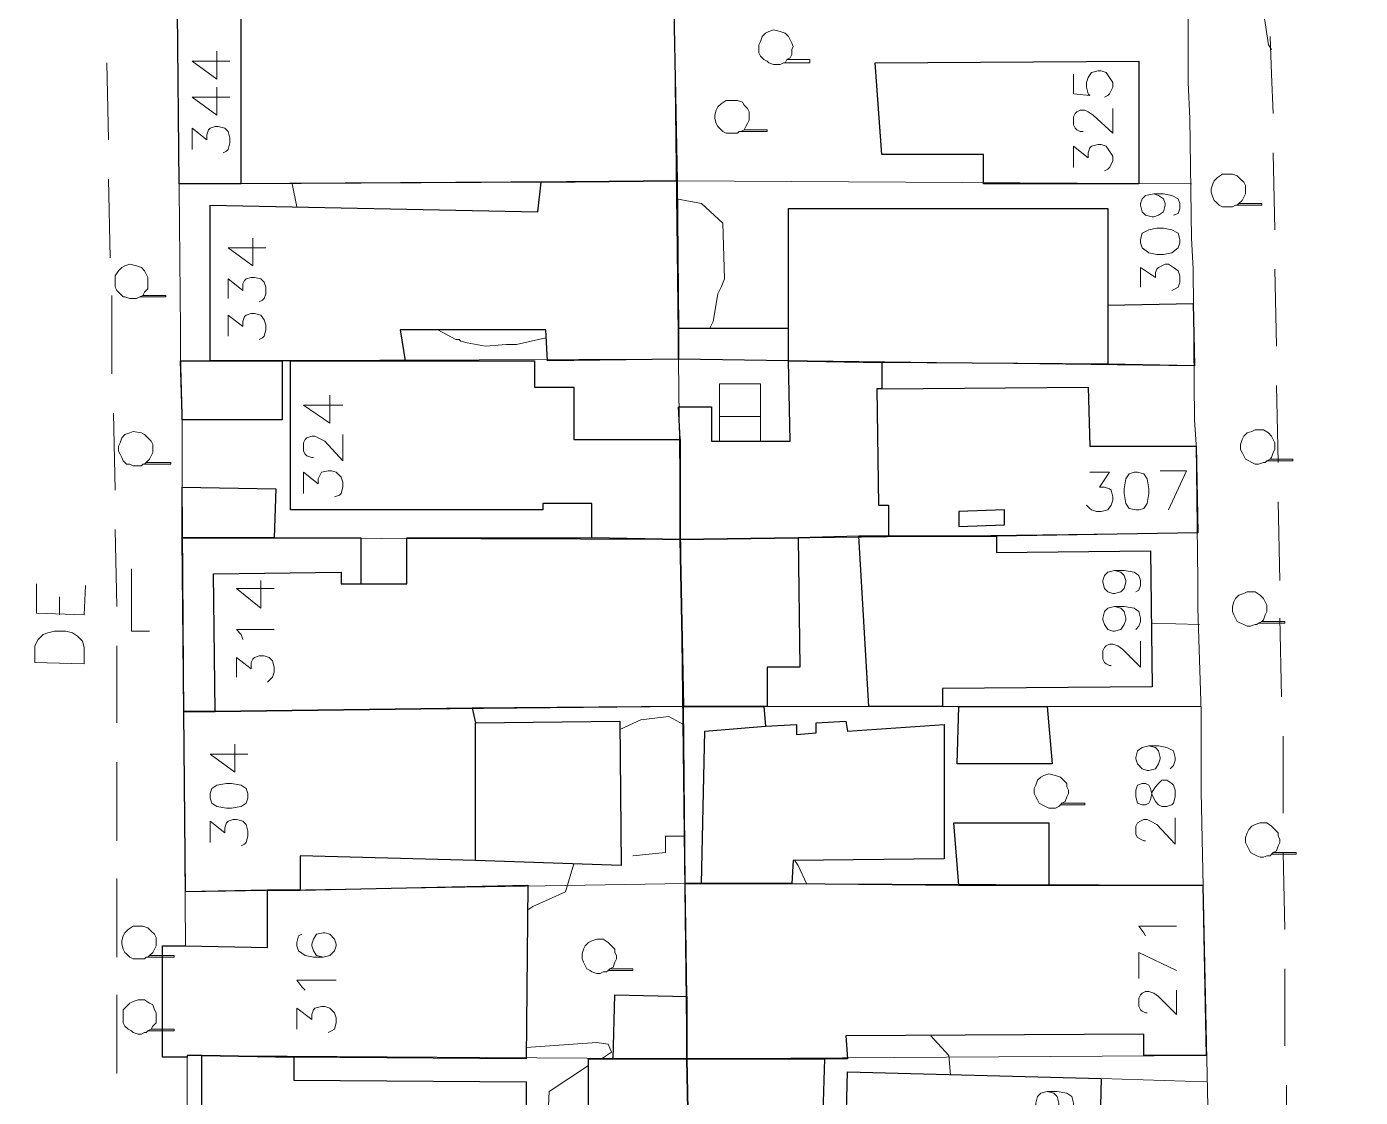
# Model space of a CAD drawing. Extents: x -2391 to 32076, y -11492 to 5852.
# Drawn here: x 4751.2 to 4820.1, y -1085.2 to -1029.9 of the extents above; entities that cross this region are included whole.
import ezdxf

# ---------------------------------------------------------------- set-up
doc = ezdxf.new("R2010")
doc.units = 0
doc.header["$LTSCALE"] = 7
for name, color, linetype in [('ALVE-CT', 3, 'CONTINUOUS'), ('PDF_A101 - EDIFICACAO', 7, 'CONTINUOUS'), ('PDF_A103 - PROJECAO_1', 7, 'CONTINUOUS'), ('PDF_A112 - PRISMA_VENTILACAO', 7, 'CONTINUOUS'), ('PDF_A118 - PISCINA', 7, 'CONTINUOUS'), ('PDF_A123 - N DE PORTA', 7, 'CONTINUOUS'), ('PDF_A124 - MURO', 7, 'CONTINUOUS'), ('PDF_C301 - MEIO_FIO_2D', 7, 'CONTINUOUS'), ('PDF_C307 - TXT_NOME_LOGRADOURO', 7, 'CONTINUOUS'), ('PDF_F602 - ARVORE_ISOLADA', 7, 'CONTINUOUS'), ('PDF_I903 - POSTE', 7, 'CONTINUOUS'), ('PDF_N1401 - CURVA_MESTRA', 7, 'CONTINUOUS'), ('PDF_N1402 - CURVA_INTERMEDIARIA', 7, 'CONTINUOUS')]:
    doc.layers.add(name, color=color, linetype=linetype)

msp = doc.modelspace()

# ---------------------------------------------------------------- linework, layer by layer
at = {"layer": 'ALVE-CT'}
msp.add_circle((4550.796, -1271.53), 500, dxfattribs=at)
at = {"layer": 'PDF_A101 - EDIFICACAO', "lineweight": 30}
for points in [[(4762.286, -1038.028), (4759.068, -1038.028), (4758.984, -1029.138), (4760.931, -1029.138), (4762.286, -1029.138), (4771.514, -1029.138), (4773.546, -1029.138), (4784.637, -1029.053), (4784.806, -1037.858), (4777.779, -1037.943)], [(4808.681, -1031.678), (4808.681, -1038.028), (4800.638, -1038.028), (4800.638, -1036.504), (4795.389, -1036.504), (4795.051, -1031.762)], [(4784.891, -1045.478), (4784.891, -1047.087), (4778.118, -1047.171), (4778.033, -1045.563), (4770.498, -1045.563), (4770.752, -1047.171), (4764.826, -1047.171), (4764.402, -1047.171), (4760.677, -1047.171), (4760.677, -1039.128), (4777.61, -1039.467), (4777.779, -1037.943), (4784.806, -1037.858)], [(4807.073, -1039.297), (4807.073, -1044.293), (4811.475, -1044.208), (4811.56, -1047.425), (4807.073, -1047.341), (4795.389, -1047.256), (4790.563, -1047.171), (4784.891, -1047.087), (4784.891, -1045.478), (4790.563, -1045.478), (4790.563, -1039.297)], [(4760.677, -1047.171), (4764.402, -1047.171), (4764.402, -1050.219), (4759.238, -1050.219), (4759.238, -1049.965), (4759.153, -1047.171)], [(4784.976, -1051.235), (4784.976, -1056.4), (4780.404, -1056.315), (4780.404, -1054.537), (4777.864, -1054.537), (4777.864, -1054.876), (4764.826, -1054.876), (4764.826, -1047.171), (4770.752, -1047.171), (4777.44, -1047.171), (4777.44, -1048.526), (4779.472, -1048.526), (4779.472, -1051.235)], [(4795.389, -1047.256), (4795.389, -1048.61), (4806.057, -1048.526), (4806.142, -1051.574), (4811.645, -1051.574), (4811.729, -1056.061), (4801.316, -1056.23), (4795.728, -1056.23), (4794.204, -1056.23), (4791.071, -1056.315), (4784.976, -1056.4), (4784.976, -1051.235), (4784.891, -1049.542), (4786.584, -1049.542), (4786.584, -1051.32), (4790.648, -1051.32), (4790.563, -1047.171)], [(4763.979, -1056.315), (4759.238, -1056.315), (4759.238, -1053.69), (4764.064, -1053.775)], [(4799.368, -1054.96), (4799.368, -1055.722), (4801.739, -1055.638), (4801.739, -1054.876)], [(4768.466, -1058.685), (4770.752, -1058.685), (4770.837, -1058.685), (4770.837, -1056.315), (4780.404, -1056.315), (4784.976, -1056.4), (4785.145, -1065.035), (4774.223, -1065.12), (4760.931, -1065.289), (4759.322, -1065.289), (4759.238, -1056.315), (4763.979, -1056.315), (4768.466, -1056.315)], [(4789.293, -1065.035), (4785.145, -1065.035), (4784.976, -1056.4), (4791.071, -1056.315), (4791.156, -1063.003), (4789.463, -1063.003), (4789.463, -1065.035)], [(4794.204, -1056.23), (4795.728, -1056.23), (4801.316, -1056.23), (4801.316, -1057.077), (4809.274, -1056.992), (4809.359, -1064.019), (4798.522, -1064.104), (4798.522, -1065.035), (4794.712, -1065.035)], [(4774.223, -1065.12), (4774.393, -1065.882), (4781.843, -1065.797), (4781.928, -1073.248), (4774.393, -1072.994), (4765.334, -1072.74), (4765.334, -1074.518), (4763.64, -1074.518), (4759.407, -1074.602), (4759.322, -1065.289), (4760.931, -1065.289)], [(4789.293, -1065.035), (4789.378, -1066.051), (4790.987, -1065.967), (4790.987, -1066.475), (4792.003, -1066.39), (4792.003, -1065.882), (4793.527, -1065.797), (4793.611, -1066.305), (4798.606, -1065.967), (4798.606, -1072.909), (4790.817, -1072.994), (4790.733, -1074.179), (4786.076, -1074.179), (4785.23, -1074.179), (4785.145, -1065.035)], [(4804.194, -1067.998), (4799.284, -1067.998), (4799.368, -1065.035), (4803.94, -1065.035)], [(4804.025, -1074.264), (4799.368, -1074.264), (4799.114, -1071.046), (4804.025, -1071.046)], [(4764.995, -1083.153), (4760.254, -1083.069), (4759.492, -1083.069), (4759.492, -1083.153), (4758.222, -1083.153), (4758.222, -1077.396), (4759.407, -1077.396), (4763.64, -1077.481), (4763.64, -1074.518), (4765.334, -1074.518), (4777.102, -1074.264), (4777.017, -1083.238)], [(4786.076, -1074.179), (4790.733, -1074.179), (4799.368, -1074.264), (4804.025, -1074.264), (4811.983, -1074.264), (4812.153, -1083.069), (4808.935, -1083.069), (4808.935, -1081.968), (4793.527, -1082.053), (4793.611, -1083.238), (4792.426, -1083.238), (4785.314, -1083.238), (4785.314, -1083.069), (4785.314, -1080.021), (4785.23, -1074.179)], [(4785.314, -1080.021), (4785.314, -1083.069), (4785.314, -1083.238), (4781.504, -1083.238), (4781.589, -1079.936)], [(4764.995, -1083.153), (4764.995, -1084.339), (4777.017, -1084.423), (4777.017, -1090.265), (4774.985, -1090.18), (4774.985, -1091.112), (4765.08, -1091.027), (4765.164, -1087.048), (4760.254, -1086.963), (4760.254, -1083.069)], [(4781.504, -1083.238), (4785.314, -1083.238), (4785.484, -1092.043), (4780.234, -1092.043), (4780.234, -1083.238)], [(4793.019, -1092.043), (4785.484, -1092.043), (4785.314, -1083.238), (4792.426, -1083.238), (4792.341, -1086.032), (4788.785, -1086.032), (4788.701, -1088.91), (4792.934, -1088.995), (4792.934, -1087.302), (4793.527, -1087.302), (4793.611, -1083.915), (4806.734, -1084.254), (4806.565, -1090.604), (4795.051, -1090.434), (4794.966, -1092.043)]]:
    msp.add_lwpolyline(points, close=True, dxfattribs=at)
at = {"layer": 'PDF_A103 - PROJECAO_1', "lineweight": 30}
for points in [[(4784.806, -1037.858), (4777.779, -1037.943), (4762.286, -1038.028), (4762.286, -1029.138), (4771.514, -1029.138), (4773.546, -1029.138), (4784.637, -1029.053)], [(4807.073, -1044.293), (4807.073, -1047.341), (4795.389, -1047.256), (4790.563, -1047.171), (4790.563, -1045.478), (4790.563, -1039.297), (4807.073, -1039.297)], [(4795.389, -1047.256), (4795.389, -1048.61), (4795.135, -1048.61), (4795.22, -1054.622), (4795.728, -1054.622), (4795.728, -1056.23), (4794.204, -1056.23), (4791.071, -1056.315), (4784.976, -1056.4), (4784.976, -1051.235), (4784.891, -1049.542), (4786.584, -1049.542), (4786.584, -1051.32), (4790.648, -1051.32), (4790.563, -1047.171)], [(4780.404, -1056.315), (4784.976, -1056.4), (4785.145, -1065.035), (4774.223, -1065.12), (4760.931, -1065.289), (4760.846, -1058.177), (4767.45, -1058.093), (4767.45, -1058.685), (4768.466, -1058.685), (4770.752, -1058.685), (4770.837, -1058.685), (4770.837, -1056.315)], [(4774.393, -1072.994), (4774.393, -1065.882), (4781.843, -1065.797), (4781.928, -1073.248)], [(4790.733, -1074.179), (4786.076, -1074.179), (4786.246, -1066.305), (4789.378, -1066.051), (4790.987, -1065.967), (4790.987, -1066.475), (4792.003, -1066.39), (4792.003, -1065.882), (4793.527, -1065.797), (4793.611, -1066.305), (4798.606, -1065.967), (4798.606, -1072.909), (4790.817, -1072.994)]]:
    msp.add_lwpolyline(points, close=True, dxfattribs=at)
at = {"layer": 'PDF_A112 - PRISMA_VENTILACAO', "lineweight": 30}
msp.add_lwpolyline([(4801.739, -1054.876), (4799.368, -1054.96), (4799.368, -1055.722), (4801.739, -1055.638)], close=True, dxfattribs=at)
at = {"layer": 'PDF_A118 - PISCINA', "lineweight": 9}
msp.add_lwpolyline([(4787.007, -1050.558), (4787.007, -1048.356), (4789.124, -1048.356), (4789.124, -1051.32), (4787.007, -1051.32)], close=True, dxfattribs=at)
msp.add_lwpolyline([(4787.007, -1050.05), (4789.124, -1050.05)], dxfattribs=at)
at = {"layer": 'PDF_A123 - N DE PORTA', "lineweight": 9}
for points in [[(4761.693, -1031.678), (4759.746, -1031.678), (4761.016, -1032.609), (4761.016, -1031.17)], [(4805.295, -1032.355), (4805.295, -1033.371), (4806.142, -1033.456), (4806.057, -1033.371), (4805.972, -1033.032), (4805.972, -1032.778), (4806.057, -1032.524), (4806.226, -1032.27), (4806.565, -1032.186), (4806.734, -1032.186), (4806.988, -1032.27), (4807.157, -1032.524), (4807.327, -1032.778), (4807.327, -1033.032), (4807.157, -1033.371), (4807.073, -1033.456), (4806.903, -1033.54)], [(4761.693, -1033.54), (4759.746, -1033.54), (4761.016, -1034.472), (4761.016, -1033.032)], [(4805.803, -1035.318), (4805.634, -1035.318), (4805.464, -1035.234), (4805.38, -1035.149), (4805.295, -1034.98), (4805.295, -1034.556), (4805.38, -1034.387), (4805.464, -1034.302), (4805.634, -1034.218), (4805.888, -1034.218), (4806.057, -1034.302), (4806.311, -1034.472), (4807.327, -1035.403), (4807.327, -1034.133)], [(4759.746, -1036.25), (4759.746, -1035.149), (4760.508, -1035.742), (4760.508, -1035.488), (4760.592, -1035.234), (4760.677, -1035.149), (4760.931, -1035.064), (4761.1, -1035.064), (4761.439, -1035.149), (4761.608, -1035.318), (4761.693, -1035.657), (4761.693, -1035.911), (4761.608, -1036.25), (4761.524, -1036.334), (4761.354, -1036.419)], [(4805.295, -1037.181), (4805.295, -1036.08), (4806.057, -1036.673), (4806.057, -1036.419), (4806.142, -1036.165), (4806.226, -1036.08), (4806.565, -1035.996), (4806.734, -1035.996), (4806.988, -1036.08), (4807.157, -1036.334), (4807.327, -1036.588), (4807.327, -1036.842), (4807.157, -1037.181), (4807.073, -1037.266), (4806.903, -1037.35)], [(4809.443, -1038.535), (4809.697, -1038.62), (4809.951, -1038.789), (4810.036, -1039.043), (4810.036, -1039.128), (4809.951, -1039.467), (4809.697, -1039.636), (4809.443, -1039.721), (4809.359, -1039.721), (4809.02, -1039.636), (4808.851, -1039.467), (4808.766, -1039.128), (4808.766, -1039.043), (4808.851, -1038.789), (4809.02, -1038.62), (4809.443, -1038.535), (4809.951, -1038.535), (4810.375, -1038.62), (4810.713, -1038.789), (4810.798, -1039.043), (4810.798, -1039.297), (4810.713, -1039.551), (4810.459, -1039.636)], [(4763.556, -1041.329), (4761.608, -1041.329), (4762.878, -1042.261), (4762.878, -1040.821)], [(4808.766, -1043.361), (4808.766, -1042.345), (4809.528, -1042.853), (4809.528, -1042.599), (4809.613, -1042.43), (4809.697, -1042.345), (4810.036, -1042.176), (4810.205, -1042.176), (4810.459, -1042.345), (4810.713, -1042.515), (4810.798, -1042.769), (4810.798, -1043.107), (4810.713, -1043.361), (4810.544, -1043.446), (4810.375, -1043.531)], [(4761.608, -1043.954), (4761.608, -1042.938), (4762.37, -1043.531), (4762.37, -1043.192), (4762.455, -1043.023), (4762.54, -1042.938), (4762.794, -1042.853), (4762.963, -1042.853), (4763.302, -1042.938), (4763.471, -1043.107), (4763.556, -1043.361), (4763.556, -1043.7), (4763.471, -1043.954), (4763.386, -1044.039), (4763.217, -1044.123)], [(4761.608, -1045.901), (4761.608, -1044.801), (4762.37, -1045.393), (4762.37, -1045.139), (4762.455, -1044.885), (4762.54, -1044.801), (4762.794, -1044.716), (4762.963, -1044.716), (4763.302, -1044.801), (4763.471, -1045.055), (4763.556, -1045.309), (4763.556, -1045.563), (4763.471, -1045.901), (4763.386, -1045.986), (4763.217, -1046.071)], [(4767.535, -1049.457), (4765.503, -1049.457), (4766.858, -1050.388), (4766.858, -1048.949)], [(4766.011, -1052.166), (4765.926, -1052.166), (4765.672, -1052.082), (4765.588, -1051.997), (4765.503, -1051.828), (4765.503, -1051.404), (4765.588, -1051.235), (4765.672, -1051.15), (4765.926, -1051.066), (4766.096, -1051.066), (4766.265, -1051.15), (4766.604, -1051.32), (4767.535, -1052.336), (4767.535, -1050.981)], [(4765.503, -1054.029), (4765.503, -1052.928), (4766.265, -1053.521), (4766.265, -1053.267), (4766.35, -1053.098), (4766.434, -1052.928), (4766.773, -1052.844), (4766.942, -1052.844), (4767.196, -1052.928), (4767.45, -1053.182), (4767.535, -1053.436), (4767.535, -1053.69), (4767.45, -1054.029), (4767.366, -1054.114), (4767.112, -1054.198)], [(4806.142, -1052.928), (4807.157, -1052.928), (4806.649, -1053.69), (4806.903, -1053.69), (4807.157, -1053.775), (4807.242, -1053.86), (4807.327, -1054.198), (4807.327, -1054.368), (4807.242, -1054.622), (4807.073, -1054.876), (4806.734, -1054.96), (4806.48, -1054.96), (4806.226, -1054.876), (4806.142, -1054.791), (4805.972, -1054.622)], [(4810.205, -1054.876), (4811.137, -1052.844), (4809.782, -1052.844)], [(4807.411, -1058.008), (4807.75, -1058.093), (4807.919, -1058.262), (4808.004, -1058.516), (4808.004, -1058.601), (4807.919, -1058.939), (4807.75, -1059.109), (4807.411, -1059.193), (4807.327, -1059.193), (4807.073, -1059.109), (4806.903, -1058.939), (4806.819, -1058.601), (4806.819, -1058.516), (4806.903, -1058.262), (4807.073, -1058.093), (4807.411, -1058.008), (4807.919, -1058.008), (4808.427, -1058.093), (4808.681, -1058.262), (4808.766, -1058.516), (4808.766, -1058.77), (4808.681, -1059.024), (4808.512, -1059.109)], [(4763.979, -1058.939), (4762.032, -1058.939), (4763.302, -1059.955), (4763.302, -1058.516)], [(4807.411, -1059.871), (4807.75, -1059.955), (4807.919, -1060.125), (4808.004, -1060.463), (4808.004, -1060.548), (4807.919, -1060.802), (4807.75, -1061.056), (4807.411, -1061.141), (4807.327, -1061.141), (4807.073, -1061.056), (4806.903, -1060.802), (4806.819, -1060.548), (4806.819, -1060.463), (4806.903, -1060.125), (4807.073, -1059.955), (4807.411, -1059.871), (4807.919, -1059.871), (4808.427, -1059.955), (4808.681, -1060.125), (4808.766, -1060.463), (4808.766, -1060.633), (4808.681, -1060.887), (4808.512, -1061.056)], [(4762.37, -1061.564), (4762.286, -1061.31), (4762.032, -1061.056), (4763.979, -1061.056)], [(4807.242, -1062.919), (4807.157, -1062.919), (4806.988, -1062.834), (4806.903, -1062.749), (4806.819, -1062.58), (4806.819, -1062.157), (4806.903, -1061.987), (4806.988, -1061.903), (4807.157, -1061.818), (4807.327, -1061.818), (4807.581, -1061.903), (4807.835, -1062.072), (4808.766, -1063.003), (4808.766, -1061.649)], [(4762.032, -1063.511), (4762.032, -1062.495), (4762.794, -1063.088), (4762.794, -1062.749), (4762.878, -1062.58), (4762.963, -1062.495), (4763.217, -1062.411), (4763.471, -1062.411), (4763.725, -1062.495), (4763.894, -1062.665), (4763.979, -1063.003), (4763.979, -1063.257), (4763.894, -1063.511), (4763.81, -1063.596), (4763.64, -1063.765)], [(4762.624, -1067.49), (4760.677, -1067.49), (4761.947, -1068.422), (4761.947, -1066.983)], [(4809.189, -1067.067), (4809.528, -1067.152), (4809.697, -1067.321), (4809.782, -1067.66), (4809.782, -1067.744), (4809.697, -1067.998), (4809.528, -1068.252), (4809.189, -1068.337), (4809.105, -1068.337), (4808.851, -1068.252), (4808.597, -1067.998), (4808.512, -1067.744), (4808.512, -1067.66), (4808.597, -1067.321), (4808.851, -1067.152), (4809.189, -1067.067), (4809.697, -1067.067), (4810.121, -1067.152), (4810.459, -1067.321), (4810.544, -1067.66), (4810.544, -1067.829), (4810.459, -1068.083), (4810.29, -1068.252)], [(4760.677, -1072.062), (4760.677, -1070.962), (4761.439, -1071.554), (4761.439, -1071.3), (4761.524, -1071.046), (4761.608, -1070.962), (4761.862, -1070.877), (4762.032, -1070.877), (4762.37, -1070.962), (4762.54, -1071.131), (4762.624, -1071.47), (4762.624, -1071.724), (4762.54, -1072.062), (4762.455, -1072.147), (4762.286, -1072.232)], [(4809.02, -1071.978), (4808.935, -1071.978), (4808.766, -1071.893), (4808.597, -1071.808), (4808.512, -1071.639), (4808.512, -1071.216), (4808.597, -1071.046), (4808.766, -1070.962), (4808.935, -1070.877), (4809.105, -1070.877), (4809.274, -1070.962), (4809.613, -1071.131), (4810.544, -1072.147), (4810.544, -1070.792)], [(4809.02, -1076.888), (4808.935, -1076.719), (4808.681, -1076.38), (4810.629, -1076.38)], [(4765.418, -1076.804), (4765.249, -1076.888), (4765.164, -1077.227), (4765.164, -1077.396), (4765.249, -1077.65), (4765.588, -1077.904), (4766.011, -1077.989), (4766.519, -1077.989), (4766.858, -1077.904), (4767.112, -1077.65), (4767.196, -1077.396), (4767.196, -1077.311), (4767.112, -1077.057), (4766.858, -1076.804), (4766.604, -1076.719), (4766.519, -1076.719), (4766.18, -1076.804), (4766.011, -1077.057), (4765.926, -1077.311), (4765.926, -1077.396), (4766.011, -1077.65), (4766.18, -1077.904), (4766.519, -1077.989)], [(4810.629, -1078.666), (4808.681, -1077.735), (4808.681, -1079.089)], [(4765.588, -1079.682), (4765.418, -1079.513), (4765.164, -1079.174), (4767.196, -1079.174)], [(4809.105, -1080.867), (4809.02, -1080.867), (4808.851, -1080.783), (4808.766, -1080.698), (4808.681, -1080.529), (4808.681, -1080.105), (4808.766, -1079.936), (4808.851, -1079.851), (4809.02, -1079.767), (4809.189, -1079.767), (4809.443, -1079.851), (4809.697, -1080.021), (4810.629, -1080.952), (4810.629, -1079.682)], [(4765.164, -1081.714), (4765.164, -1080.613), (4765.926, -1081.206), (4765.926, -1080.952), (4766.011, -1080.698), (4766.096, -1080.613), (4766.434, -1080.529), (4766.604, -1080.529), (4766.858, -1080.613), (4767.112, -1080.867), (4767.196, -1081.121), (4767.196, -1081.375), (4767.112, -1081.714), (4766.942, -1081.799), (4766.773, -1081.883)], [(4803.94, -1084.931), (4804.279, -1085.016), (4804.448, -1085.185), (4804.533, -1085.524), (4804.533, -1085.609), (4804.448, -1085.863), (4804.279, -1086.117), (4803.94, -1086.201), (4803.856, -1086.201), (4803.602, -1086.117), (4803.432, -1085.863), (4803.348, -1085.609), (4803.348, -1085.524), (4803.432, -1085.185), (4803.602, -1085.016), (4803.94, -1084.931), (4804.448, -1084.931), (4804.956, -1085.016), (4805.21, -1085.185), (4805.295, -1085.524), (4805.295, -1085.693), (4805.21, -1085.947), (4805.041, -1086.117)]]:
    msp.add_lwpolyline(points, dxfattribs=at)
for points in [[(4808.766, -1041.075), (4808.851, -1041.329), (4809.189, -1041.583), (4809.613, -1041.668), (4809.951, -1041.668), (4810.375, -1041.583), (4810.713, -1041.329), (4810.798, -1041.075), (4810.798, -1040.906), (4810.713, -1040.567), (4810.375, -1040.398), (4809.951, -1040.313), (4809.613, -1040.313), (4809.189, -1040.398), (4808.851, -1040.567), (4808.766, -1040.906)], [(4808.427, -1052.928), (4808.173, -1053.013), (4808.004, -1053.267), (4807.919, -1053.775), (4807.919, -1054.029), (4808.004, -1054.537), (4808.173, -1054.791), (4808.512, -1054.876), (4808.681, -1054.876), (4808.935, -1054.791), (4809.105, -1054.537), (4809.189, -1054.029), (4809.189, -1053.775), (4809.105, -1053.267), (4808.935, -1053.013), (4808.597, -1052.928)], [(4760.677, -1069.776), (4760.762, -1070.03), (4761.016, -1070.2), (4761.524, -1070.284), (4761.778, -1070.284), (4762.286, -1070.2), (4762.54, -1070.03), (4762.624, -1069.776), (4762.624, -1069.522), (4762.54, -1069.268), (4762.286, -1069.099), (4761.778, -1069.014), (4761.524, -1069.014), (4761.016, -1069.099), (4760.762, -1069.268), (4760.677, -1069.522)], [(4808.512, -1069.692), (4808.597, -1070.03), (4808.851, -1070.115), (4809.02, -1070.115), (4809.189, -1070.03), (4809.274, -1069.861), (4809.359, -1069.438), (4809.528, -1069.184), (4809.697, -1069.014), (4809.867, -1068.845), (4810.121, -1068.845), (4810.375, -1069.014), (4810.459, -1069.099), (4810.544, -1069.353), (4810.544, -1069.692), (4810.459, -1070.03), (4810.375, -1070.115), (4810.121, -1070.2), (4809.867, -1070.2), (4809.697, -1070.115), (4809.528, -1069.946), (4809.359, -1069.607), (4809.274, -1069.268), (4809.189, -1069.099), (4809.02, -1069.014), (4808.851, -1069.014), (4808.597, -1069.099), (4808.512, -1069.353)]]:
    msp.add_lwpolyline(points, close=True, dxfattribs=at)
at = {"layer": 'PDF_A124 - MURO', "lineweight": 9}
for points in [[(4783.96, -984.52), (4784.552, -1019.909), (4785.314, -1083.069), (4786.838, -1174.421)], [(4759.407, -1077.396), (4759.238, -1053.521), (4759.238, -1051.912), (4759.238, -1049.965), (4759.153, -1046.833), (4759.153, -1045.563), (4758.984, -1029.138), (4784.637, -1029.053), (4808.766, -1028.968), (4811.221, -1028.968), (4811.221, -1032.778), (4811.306, -1034.641), (4811.391, -1040.821), (4811.475, -1042.43), (4811.56, -1050.219), (4811.645, -1051.489), (4811.729, -1058.516), (4811.729, -1059.955), (4811.899, -1065.289), (4811.899, -1067.744), (4811.899, -1069.438), (4812.322, -1089.757)], [(4811.391, -1038.028), (4784.806, -1037.858), (4759.068, -1038.028)], [(4759.153, -1047.171), (4784.891, -1047.087), (4811.56, -1047.425)], [(4811.729, -1056.061), (4784.976, -1056.4), (4759.238, -1056.315)], [(4809.359, -1060.717), (4811.814, -1060.802)], [(4759.322, -1065.289), (4785.145, -1065.035), (4811.899, -1065.035)], [(4782.52, -1072.74), (4784.214, -1072.57), (4784.214, -1071.724), (4785.23, -1071.724)], [(4811.983, -1074.264), (4785.23, -1074.179), (4759.407, -1074.602)], [(4813.253, -1146.058), (4786.33, -1146.143), (4760, -1146.228), (4759.915, -1139.37), (4759.915, -1137.507), (4759.746, -1118.289), (4759.746, -1116.849), (4759.661, -1107.536), (4759.661, -1105.843), (4759.576, -1101.525), (4759.492, -1089.842), (4759.492, -1088.402), (4759.492, -1083.069), (4785.314, -1083.238), (4812.153, -1083.069)], [(4806.734, -1084.254), (4812.153, -1084.423)]]:
    msp.add_lwpolyline(points, dxfattribs=at)
at = {"layer": 'PDF_C301 - MEIO_FIO_2D', "lineweight": 9}
for points in [[(4815.455, -1030.408), (4815.539, -1032.355), (4815.624, -1034.387)], [(4755.428, -1035.742), (4755.343, -1031.762)], [(4815.624, -1036.419), (4815.709, -1040.398)], [(4755.513, -1041.837), (4755.428, -1037.774)], [(4815.709, -1042.43), (4815.793, -1046.409)], [(4755.597, -1047.848), (4755.597, -1043.785)], [(4815.793, -1048.441), (4815.878, -1052.42)], [(4755.767, -1053.86), (4755.682, -1049.88)], [(4815.878, -1054.452), (4815.962, -1058.516)], [(4755.851, -1059.871), (4755.767, -1055.892)], [(4815.962, -1060.463), (4816.047, -1064.527)], [(4755.851, -1065.882), (4755.851, -1061.903)], [(4816.132, -1066.559), (4816.132, -1068.083), (4816.132, -1070.538)], [(4755.851, -1071.978), (4755.851, -1067.914)], [(4816.132, -1072.57), (4816.216, -1076.55)], [(4755.851, -1077.989), (4755.851, -1073.925)], [(4816.216, -1078.581), (4816.216, -1082.561)], [(4755.851, -1084), (4755.851, -1079.936)], [(4816.301, -1084.593), (4816.301, -1088.656)]]:
    msp.add_lwpolyline(points, dxfattribs=at)
at = {"layer": 'PDF_C307 - TXT_NOME_LOGRADOURO', "lineweight": 9}
for points in [[(4754.243, -1058.77), (4754.158, -1060.294), (4751.703, -1060.209), (4751.703, -1058.685)], [(4752.888, -1060.294), (4752.888, -1059.363)]]:
    msp.add_lwpolyline(points, dxfattribs=at)
msp.add_lwpolyline([(4754.158, -1062.834), (4751.618, -1062.749), (4751.618, -1061.903), (4751.787, -1061.564), (4752.041, -1061.31), (4752.295, -1061.225), (4752.634, -1061.141), (4753.227, -1061.141), (4753.565, -1061.225), (4753.819, -1061.395), (4754.073, -1061.649), (4754.158, -1061.987)], close=True, dxfattribs=at)
at = {"layer": 'PDF_F602 - ARVORE_ISOLADA', "lineweight": 9}
for points in [[(4790.479, -1031.593), (4790.394, -1031.762), (4790.309, -1031.762), (4790.14, -1031.847), (4789.971, -1031.847), (4789.801, -1031.847), (4789.547, -1031.762), (4789.463, -1031.678), (4789.293, -1031.593), (4789.124, -1031.424), (4789.039, -1031.254), (4789.039, -1031.085), (4789.039, -1030.831), (4789.124, -1030.662), (4789.209, -1030.408), (4789.378, -1030.238), (4789.547, -1030.154), (4789.801, -1030.069), (4790.14, -1030.154), (4790.394, -1030.238), (4790.563, -1030.408), (4790.648, -1030.577), (4790.733, -1030.746), (4790.817, -1030.916), (4790.733, -1031.085), (4790.733, -1031.339), (4790.648, -1031.508), (4790.479, -1031.593), (4790.394, -1031.762), (4791.664, -1031.762), (4791.664, -1031.593)], [(4788.277, -1035.234), (4788.108, -1035.318), (4788.023, -1035.318), (4787.939, -1035.403), (4787.685, -1035.403), (4787.515, -1035.403), (4787.346, -1035.403), (4787.177, -1035.318), (4787.007, -1035.149), (4786.923, -1035.064), (4786.838, -1034.895), (4786.754, -1034.641), (4786.754, -1034.472), (4786.838, -1034.218), (4786.923, -1034.048), (4787.092, -1033.879), (4787.346, -1033.71), (4787.515, -1033.71), (4787.939, -1033.71), (4788.193, -1033.794), (4788.277, -1033.964), (4788.447, -1034.133), (4788.531, -1034.302), (4788.531, -1034.556), (4788.531, -1034.726), (4788.447, -1034.895), (4788.362, -1035.064), (4788.277, -1035.234), (4788.108, -1035.318), (4789.463, -1035.318), (4789.463, -1035.234)], [(4813.846, -1039.043), (4813.761, -1039.128), (4813.677, -1039.128), (4813.507, -1039.213), (4813.338, -1039.213), (4813.169, -1039.213), (4812.999, -1039.213), (4812.83, -1039.128), (4812.661, -1038.959), (4812.576, -1038.874), (4812.491, -1038.705), (4812.407, -1038.451), (4812.407, -1038.281), (4812.491, -1038.028), (4812.576, -1037.858), (4812.745, -1037.689), (4812.999, -1037.52), (4813.169, -1037.52), (4813.507, -1037.52), (4813.761, -1037.604), (4813.931, -1037.774), (4814.1, -1037.943), (4814.185, -1038.112), (4814.185, -1038.366), (4814.185, -1038.535), (4814.1, -1038.705), (4814.015, -1038.874), (4813.846, -1039.043), (4813.761, -1039.128), (4815.031, -1039.128), (4815.031, -1039.043)], [(4757.206, -1043.785), (4757.037, -1043.869), (4756.867, -1043.954), (4756.698, -1043.954), (4756.529, -1043.954), (4756.275, -1043.869), (4756.19, -1043.869), (4756.021, -1043.7), (4755.851, -1043.531), (4755.767, -1043.361), (4755.767, -1043.192), (4755.767, -1042.938), (4755.767, -1042.769), (4755.936, -1042.515), (4756.105, -1042.345), (4756.275, -1042.261), (4756.529, -1042.176), (4756.867, -1042.261), (4757.121, -1042.345), (4757.291, -1042.515), (4757.375, -1042.684), (4757.46, -1042.853), (4757.46, -1043.023), (4757.46, -1043.277), (4757.46, -1043.446), (4757.291, -1043.615), (4757.206, -1043.785), (4757.037, -1043.869), (4758.391, -1043.869), (4758.391, -1043.785)], [(4757.375, -1052.42), (4757.291, -1052.505), (4757.206, -1052.505), (4757.121, -1052.59), (4756.867, -1052.59), (4756.698, -1052.59), (4756.529, -1052.505), (4756.359, -1052.505), (4756.19, -1052.336), (4756.105, -1052.166), (4756.021, -1051.997), (4755.936, -1051.828), (4755.936, -1051.574), (4756.021, -1051.404), (4756.105, -1051.15), (4756.275, -1050.981), (4756.529, -1050.896), (4756.698, -1050.812), (4757.121, -1050.896), (4757.291, -1050.981), (4757.46, -1051.15), (4757.629, -1051.32), (4757.714, -1051.489), (4757.714, -1051.658), (4757.714, -1051.912), (4757.629, -1052.082), (4757.545, -1052.251), (4757.375, -1052.42), (4757.291, -1052.505), (4758.645, -1052.505), (4758.645, -1052.42)], [(4815.455, -1052.251), (4815.285, -1052.336), (4815.201, -1052.42), (4815.116, -1052.42), (4814.862, -1052.505), (4814.693, -1052.505), (4814.523, -1052.42), (4814.354, -1052.336), (4814.185, -1052.251), (4814.1, -1052.082), (4814.015, -1051.912), (4813.931, -1051.743), (4813.931, -1051.489), (4814.015, -1051.235), (4814.1, -1051.066), (4814.269, -1050.896), (4814.523, -1050.812), (4814.693, -1050.727), (4815.116, -1050.727), (4815.37, -1050.896), (4815.539, -1051.066), (4815.624, -1051.235), (4815.709, -1051.404), (4815.709, -1051.574), (4815.709, -1051.743), (4815.624, -1051.912), (4815.539, -1052.166), (4815.455, -1052.251), (4815.285, -1052.336), (4816.64, -1052.336), (4816.64, -1052.251)], [(4815.031, -1060.633), (4814.862, -1060.717), (4814.777, -1060.802), (4814.693, -1060.802), (4814.439, -1060.887), (4814.269, -1060.887), (4814.1, -1060.802), (4813.931, -1060.717), (4813.761, -1060.633), (4813.677, -1060.463), (4813.592, -1060.294), (4813.507, -1060.125), (4813.507, -1059.871), (4813.592, -1059.617), (4813.677, -1059.447), (4813.846, -1059.278), (4814.1, -1059.193), (4814.269, -1059.109), (4814.693, -1059.109), (4814.947, -1059.278), (4815.116, -1059.447), (4815.201, -1059.617), (4815.285, -1059.786), (4815.285, -1059.955), (4815.285, -1060.125), (4815.201, -1060.294), (4815.116, -1060.548), (4815.031, -1060.633), (4814.862, -1060.717), (4816.216, -1060.717), (4816.216, -1060.633)], [(4804.702, -1070.03), (4804.618, -1070.115), (4804.533, -1070.2), (4804.364, -1070.284), (4804.194, -1070.284), (4804.025, -1070.284), (4803.856, -1070.2), (4803.686, -1070.115), (4803.517, -1070.03), (4803.432, -1069.861), (4803.348, -1069.692), (4803.263, -1069.522), (4803.263, -1069.268), (4803.348, -1069.099), (4803.432, -1068.845), (4803.602, -1068.676), (4803.771, -1068.591), (4804.025, -1068.506), (4804.364, -1068.591), (4804.618, -1068.676), (4804.787, -1068.845), (4804.956, -1069.014), (4804.956, -1069.184), (4805.041, -1069.353), (4805.041, -1069.522), (4804.956, -1069.692), (4804.872, -1069.946), (4804.702, -1070.03), (4804.618, -1070.115), (4805.888, -1070.115), (4805.888, -1070.03)], [(4815.624, -1072.57), (4815.539, -1072.655), (4815.455, -1072.74), (4815.285, -1072.74), (4815.116, -1072.824), (4814.947, -1072.824), (4814.777, -1072.74), (4814.608, -1072.655), (4814.439, -1072.57), (4814.354, -1072.401), (4814.269, -1072.232), (4814.185, -1072.062), (4814.185, -1071.808), (4814.269, -1071.554), (4814.354, -1071.385), (4814.523, -1071.216), (4814.693, -1071.131), (4814.947, -1071.046), (4815.285, -1071.046), (4815.539, -1071.216), (4815.709, -1071.385), (4815.878, -1071.554), (4815.878, -1071.724), (4815.962, -1071.893), (4815.962, -1072.062), (4815.878, -1072.232), (4815.793, -1072.486), (4815.624, -1072.57), (4815.539, -1072.655), (4816.809, -1072.655), (4816.809, -1072.57)], [(4757.545, -1077.904), (4757.46, -1077.989), (4757.375, -1077.989), (4757.291, -1078.073), (4757.037, -1078.073), (4756.867, -1078.073), (4756.698, -1078.073), (4756.529, -1077.989), (4756.359, -1077.819), (4756.275, -1077.735), (4756.19, -1077.565), (4756.105, -1077.311), (4756.105, -1077.142), (4756.19, -1076.888), (4756.275, -1076.719), (4756.444, -1076.55), (4756.698, -1076.38), (4756.867, -1076.38), (4757.206, -1076.38), (4757.46, -1076.465), (4757.629, -1076.634), (4757.798, -1076.804), (4757.883, -1076.973), (4757.883, -1077.227), (4757.883, -1077.396), (4757.798, -1077.565), (4757.714, -1077.735), (4757.545, -1077.904), (4757.46, -1077.989), (4758.814, -1077.989), (4758.814, -1077.904)], [(4781.335, -1078.581), (4781.25, -1078.666), (4781.166, -1078.751), (4780.996, -1078.751), (4780.827, -1078.835), (4780.658, -1078.835), (4780.404, -1078.751), (4780.319, -1078.666), (4780.15, -1078.581), (4780.065, -1078.412), (4779.98, -1078.243), (4779.896, -1078.073), (4779.896, -1077.819), (4779.98, -1077.565), (4780.065, -1077.396), (4780.234, -1077.227), (4780.404, -1077.142), (4780.658, -1077.057), (4780.996, -1077.057), (4781.25, -1077.227), (4781.42, -1077.396), (4781.589, -1077.565), (4781.589, -1077.735), (4781.674, -1077.904), (4781.674, -1078.073), (4781.589, -1078.243), (4781.504, -1078.497), (4781.335, -1078.581), (4781.25, -1078.666), (4782.52, -1078.666), (4782.52, -1078.581)], [(4757.629, -1081.714), (4757.46, -1081.799), (4757.375, -1081.883), (4757.291, -1081.883), (4757.121, -1081.968), (4756.952, -1081.968), (4756.698, -1081.883), (4756.613, -1081.799), (4756.444, -1081.714), (4756.275, -1081.545), (4756.19, -1081.375), (4756.19, -1081.121), (4756.19, -1080.952), (4756.19, -1080.698), (4756.359, -1080.529), (4756.529, -1080.359), (4756.698, -1080.275), (4756.952, -1080.19), (4757.291, -1080.19), (4757.545, -1080.359), (4757.714, -1080.444), (4757.798, -1080.698), (4757.883, -1080.867), (4757.883, -1081.037), (4757.883, -1081.206), (4757.883, -1081.375), (4757.714, -1081.545), (4757.629, -1081.714), (4757.46, -1081.799), (4758.814, -1081.799), (4758.814, -1081.714)]]:
    msp.add_lwpolyline(points, close=True, dxfattribs=at)
at = {"layer": 'PDF_I903 - POSTE', "lineweight": 9}
msp.add_lwpolyline([(4757.545, -1061.141), (4756.613, -1061.141), (4756.613, -1057.923)], dxfattribs=at)
at = {"layer": 'PDF_N1401 - CURVA_MESTRA', "lineweight": 20}
for points in [[(4765.164, -1039.213), (4764.91, -1038.028)], [(4784.806, -1038.789), (4785.23, -1038.874), (4786.076, -1039.043), (4787.177, -1040.059), (4787.261, -1042.938), (4787.092, -1043.361), (4786.923, -1043.7), (4786.669, -1045.139), (4786.5, -1045.478)], [(4778.033, -1045.986), (4776.509, -1046.325), (4776.34, -1046.325), (4776.001, -1046.325), (4774.901, -1046.409), (4773.969, -1046.24), (4773.631, -1046.155), (4773.546, -1046.071), (4773.377, -1046.071), (4772.445, -1045.563)], [(4785.145, -1065.967), (4784.383, -1065.543), (4782.944, -1065.713), (4781.843, -1066.221)], [(4779.472, -1073.163), (4779.049, -1074.602), (4777.356, -1075.364), (4777.102, -1075.534)], [(4791.495, -1074.179), (4791.071, -1073.248), (4790.902, -1072.994)], [(4798.945, -1084.085), (4798.86, -1083.069), (4797.929, -1082.053)], [(4777.017, -1082.645), (4780.658, -1082.391), (4781.25, -1082.476), (4781.42, -1082.899), (4780.912, -1083.238), (4780.827, -1083.238)], [(4780.234, -1083.577), (4778.202, -1084.931), (4778.118, -1086.794), (4778.626, -1087.471), (4778.964, -1088.064), (4778.88, -1088.572), (4778.033, -1089.503), (4773.8, -1092.636), (4773.038, -1093.313)]]:
    msp.add_lwpolyline(points, dxfattribs=at)
at = {"layer": 'PDF_N1402 - CURVA_INTERMEDIARIA', "lineweight": 9}
msp.add_lwpolyline([(4815.116, -1029.138), (4815.37, -1030.831), (4815.539, -1031.085)], dxfattribs=at)

doc.saveas('drawing.dxf')
